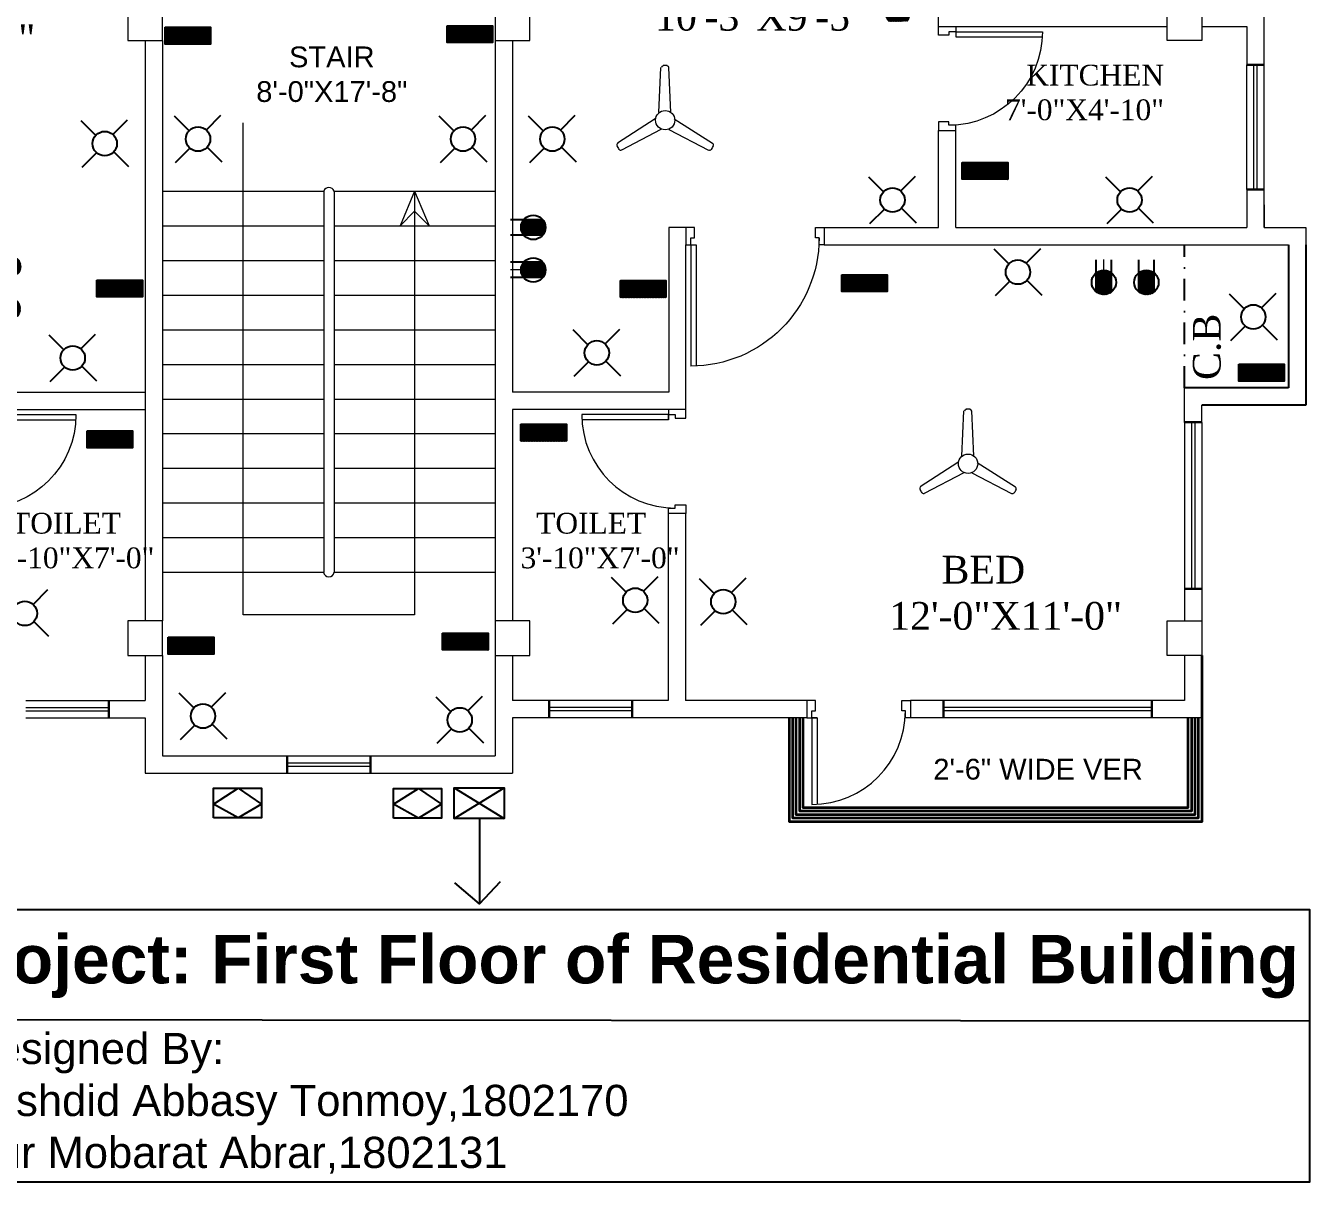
# Model space of a CAD drawing. Header units: inches. Extents: x 1592 to 2160, y 667 to 1214.
# Drawn here: x 1788.9 to 2159.5, y 667.2 to 1001 of the extents above; entities that cross this region are included whole.
import ezdxf

# ---------------------------------------------------------------- set-up
doc = ezdxf.new("R2010")
doc.units = ezdxf.units.IN
doc.header["$MEASUREMENT"] = 0
doc.linetypes.add('DASHDOT2', pattern=[0.5, 0.25, -0.125, 0, -0.125])
for name, color, linetype, lineweight in [('0.3', 193, 'Continuous', 30), ('DOOR', 252, 'Continuous', 15), ('FIXT', 1, 'Continuous', 9), ('illustr-TOILET FIXTURE', 204, 'Continuous', 9), ('sajib', 140, 'Continuous', 30), ('WALL', 253, 'Continuous', 35)]:
    doc.layers.add(name, color=color, linetype=linetype, lineweight=lineweight)
for name, color, linetype in [('2-Text', 7, 'Continuous'), ('Electrical', 130, 'Continuous'), ('PDF_0', 7, 'Continuous'), ('PDF_dim', 4, 'Continuous'), ('PDF_Text', 7, 'Continuous')]:
    doc.layers.add(name, color=color, linetype=linetype)
doc.layers.add('Ver', color=7, linetype='Continuous', lineweight=9, true_color=0x2618ec)
doc.styles.add('h6', font='arial.ttf', dxfattribs={"height": 6})
doc.styles.add('PDF Arial', font='arial.ttf')
doc.styles.add('PDF Arial Bold', font='arialbd.ttf')
doc.styles.add('RS4', font='sylfaen.ttf', dxfattribs={"height": 12})

# ---------------------------------------------------------------- blocks, each defined once
blk = doc.blocks.new('RTRTR')
at = {"layer": 'DOOR'}
for p, q in [((-723.21, 2222.65), (-723.21, 2247.61)), ((-721.71, 2222.65), (-721.71, 2247.65)), ((-721.71, 2222.65), (-723.21, 2222.65))]:
    blk.add_line(p, q, dxfattribs=at)
for points in [[(-750.21, 2222.65), (-748.71, 2222.65), (-748.71, 2220.65), (-747.71, 2220.65), (-747.71, 2217.65), (-750.21, 2217.65)], [(-720.21, 2222.65), (-721.71, 2222.65), (-721.71, 2220.65), (-722.71, 2220.65), (-722.71, 2217.65), (-720.21, 2217.65)]]:
    blk.add_lwpolyline(points, close=True, dxfattribs=at)
blk.add_arc((-721.71, 2220.65), 27, 90, 180, dxfattribs=at)
blk = doc.blocks.new('GDFGD')
at = {"layer": 'DOOR'}
for p, q in [((-3036.95, 2150.78), (-3036.95, 2185.78)), ((-3035.45, 2150.78), (-3035.45, 2185.75)), ((-3036.95, 2150.78), (-3035.45, 2150.78))]:
    blk.add_line(p, q, dxfattribs=at)
for points in [[(-3038.45, 2150.78), (-3036.95, 2150.78), (-3036.95, 2148.78), (-3035.95, 2148.78), (-3035.95, 2145.78), (-3038.45, 2145.78)], [(-2998.45, 2150.78), (-2999.95, 2150.78), (-2999.95, 2148.78), (-3000.95, 2148.78), (-3000.95, 2145.78), (-2998.45, 2145.78)]]:
    blk.add_lwpolyline(points, close=True, dxfattribs=at)
blk.add_arc((-3036.95, 2148.78), 37, 0, 90, dxfattribs=at)
blk = doc.blocks.new('*U77')
at = {"layer": 'Electrical'}
blk.add_line((-2.12, -2.12), (2.12, 2.12), dxfattribs=at)
blk = doc.blocks.new('*U78')
at = {"layer": 'Electrical', "color": 0, "linetype": 'ByBlock', "lineweight": -2, "transparency": 16777216}
for p, rotation in [((326.73, 527.13), 90.00000000000001), ((326.98, 517.91), 180), ((336.2, 518.17), 270)]:
    blk.add_blockref('*U77', p, dxfattribs=dict(at, rotation=rotation))
blk.add_blockref('*U77', (335.94, 527.38), dxfattribs=at)
blk = doc.blocks.new('*U79')
at = {"layer": 'Electrical'}
blk.add_line((-2.12, -2.12), (2.12, 2.12), dxfattribs=at)
blk = doc.blocks.new('*U80')
at = {"layer": 'Electrical', "color": 0, "linetype": 'ByBlock', "lineweight": -2, "transparency": 16777216}
for p, rotation in [((326.73, 527.13), 90.00000000000001), ((326.98, 517.91), 180), ((336.2, 518.17), 270)]:
    blk.add_blockref('*U79', p, dxfattribs=dict(at, rotation=rotation))
blk.add_blockref('*U79', (335.94, 527.38), dxfattribs=at)
blk = doc.blocks.new('*U81')
at = {"layer": 'Electrical'}
blk.add_line((-2.12, -2.12), (2.12, 2.12), dxfattribs=at)
blk = doc.blocks.new('*U82')
at = {"layer": 'Electrical', "color": 0, "linetype": 'ByBlock', "lineweight": -2, "transparency": 16777216}
for p, rotation in [((326.73, 527.13), 90.00000000000001), ((326.98, 517.91), 180), ((336.2, 518.17), 270)]:
    blk.add_blockref('*U81', p, dxfattribs=dict(at, rotation=rotation))
blk.add_blockref('*U81', (335.94, 527.38), dxfattribs=at)
blk = doc.blocks.new('*U83')
at = {"layer": 'Electrical'}
blk.add_line((-2.12, -2.12), (2.12, 2.12), dxfattribs=at)
blk = doc.blocks.new('*U84')
at = {"layer": 'Electrical', "color": 0, "linetype": 'ByBlock', "lineweight": -2, "transparency": 16777216}
for p, rotation in [((326.73, 527.13), 90.00000000000001), ((326.98, 517.91), 180), ((336.2, 518.17), 270)]:
    blk.add_blockref('*U83', p, dxfattribs=dict(at, rotation=rotation))
blk.add_blockref('*U83', (335.94, 527.38), dxfattribs=at)
blk = doc.blocks.new('*U85')
at = {"layer": 'Electrical'}
blk.add_line((-2.12, -2.12), (2.12, 2.12), dxfattribs=at)
blk = doc.blocks.new('*U86')
at = {"layer": 'Electrical', "color": 0, "linetype": 'ByBlock', "lineweight": -2, "transparency": 16777216}
for p, rotation in [((326.73, 527.13), 90.00000000000001), ((326.98, 517.91), 180), ((336.2, 518.17), 270)]:
    blk.add_blockref('*U85', p, dxfattribs=dict(at, rotation=rotation))
blk.add_blockref('*U85', (335.94, 527.38), dxfattribs=at)
blk = doc.blocks.new('*U87')
at = {"layer": 'Electrical'}
blk.add_line((-2.12, -2.12), (2.12, 2.12), dxfattribs=at)
blk = doc.blocks.new('*U88')
at = {"layer": 'Electrical', "color": 0, "linetype": 'ByBlock', "lineweight": -2, "transparency": 16777216}
for p, rotation in [((326.73, 527.13), 90.00000000000001), ((326.98, 517.91), 180), ((336.2, 518.17), 270)]:
    blk.add_blockref('*U87', p, dxfattribs=dict(at, rotation=rotation))
blk.add_blockref('*U87', (335.94, 527.38), dxfattribs=at)
blk = doc.blocks.new('*U89')
at = {"layer": 'Electrical'}
blk.add_line((-2.12, -2.12), (2.12, 2.12), dxfattribs=at)
blk = doc.blocks.new('*U90')
at = {"layer": 'Electrical', "color": 0, "linetype": 'ByBlock', "lineweight": -2, "transparency": 16777216}
for p, rotation in [((326.73, 527.13), 90.00000000000001), ((326.98, 517.91), 180), ((336.2, 518.17), 270)]:
    blk.add_blockref('*U89', p, dxfattribs=dict(at, rotation=rotation))
blk.add_blockref('*U89', (335.94, 527.38), dxfattribs=at)
blk = doc.blocks.new('*U93')
at = {"layer": 'Electrical'}
blk.add_line((-2.12, -2.12), (2.12, 2.12), dxfattribs=at)
blk = doc.blocks.new('*U94')
at = {"layer": 'Electrical', "color": 0, "linetype": 'ByBlock', "lineweight": -2, "transparency": 16777216}
for p, rotation in [((326.73, 527.13), 90.00000000000001), ((326.98, 517.91), 180), ((336.2, 518.17), 270)]:
    blk.add_blockref('*U93', p, dxfattribs=dict(at, rotation=rotation))
blk.add_blockref('*U93', (335.94, 527.38), dxfattribs=at)
blk = doc.blocks.new('*U95')
at = {"layer": 'Electrical'}
blk.add_line((-2.12, -2.12), (2.12, 2.12), dxfattribs=at)
blk = doc.blocks.new('*U96')
at = {"layer": 'Electrical', "color": 0, "linetype": 'ByBlock', "lineweight": -2, "transparency": 16777216}
for p, rotation in [((326.73, 527.13), 90.00000000000001), ((326.98, 517.91), 180), ((336.2, 518.17), 270)]:
    blk.add_blockref('*U95', p, dxfattribs=dict(at, rotation=rotation))
blk.add_blockref('*U95', (335.94, 527.38), dxfattribs=at)
blk = doc.blocks.new('*U97')
at = {"layer": 'Electrical'}
blk.add_line((-2.12, -2.12), (2.12, 2.12), dxfattribs=at)
blk = doc.blocks.new('*U98')
at = {"layer": 'Electrical', "color": 0, "linetype": 'ByBlock', "lineweight": -2, "transparency": 16777216}
for p, rotation in [((326.73, 527.13), 90.00000000000001), ((326.98, 517.91), 180), ((336.2, 518.17), 270)]:
    blk.add_blockref('*U97', p, dxfattribs=dict(at, rotation=rotation))
blk.add_blockref('*U97', (335.94, 527.38), dxfattribs=at)
blk = doc.blocks.new('*U99')
at = {"layer": 'Electrical'}
blk.add_line((-2.12, -2.12), (2.12, 2.12), dxfattribs=at)
blk = doc.blocks.new('*U100')
at = {"layer": 'Electrical', "color": 0, "linetype": 'ByBlock', "lineweight": -2, "transparency": 16777216}
for p, rotation in [((326.73, 527.13), 90.00000000000001), ((326.98, 517.91), 180), ((336.2, 518.17), 270)]:
    blk.add_blockref('*U99', p, dxfattribs=dict(at, rotation=rotation))
blk.add_blockref('*U99', (335.94, 527.38), dxfattribs=at)
blk = doc.blocks.new('*U117')
at = {"layer": 'Electrical'}
blk.add_line((-2.12, -2.12), (2.12, 2.12), dxfattribs=at)
blk = doc.blocks.new('*U118')
at = {"layer": 'Electrical', "color": 0, "linetype": 'ByBlock', "lineweight": -2, "transparency": 16777216}
for p, rotation in [((326.73, 527.13), 90.00000000000001), ((326.98, 517.91), 180), ((336.2, 518.17), 270)]:
    blk.add_blockref('*U117', p, dxfattribs=dict(at, rotation=rotation))
blk.add_blockref('*U117', (335.94, 527.38), dxfattribs=at)
blk = doc.blocks.new('*U119')
at = {"layer": 'Electrical'}
blk.add_line((-2.12, -2.12), (2.12, 2.12), dxfattribs=at)
blk = doc.blocks.new('*U120')
at = {"layer": 'Electrical', "color": 0, "linetype": 'ByBlock', "lineweight": -2, "transparency": 16777216}
for p, rotation in [((326.73, 527.13), 90.00000000000001), ((326.98, 517.91), 180), ((336.2, 518.17), 270)]:
    blk.add_blockref('*U119', p, dxfattribs=dict(at, rotation=rotation))
blk.add_blockref('*U119', (335.94, 527.38), dxfattribs=at)
blk = doc.blocks.new('*U121')
at = {"layer": 'Electrical'}
blk.add_line((-2.12, -2.12), (2.12, 2.12), dxfattribs=at)
blk = doc.blocks.new('*U122')
at = {"layer": 'Electrical', "color": 0, "linetype": 'ByBlock', "lineweight": -2, "transparency": 16777216}
for p, rotation in [((326.73, 527.13), 90.00000000000001), ((326.98, 517.91), 180), ((336.2, 518.17), 270)]:
    blk.add_blockref('*U121', p, dxfattribs=dict(at, rotation=rotation))
blk.add_blockref('*U121', (335.94, 527.38), dxfattribs=at)
blk = doc.blocks.new('*U123')
at = {"layer": 'Electrical'}
blk.add_line((-2.12, -2.12), (2.12, 2.12), dxfattribs=at)
blk = doc.blocks.new('*U124')
at = {"layer": 'Electrical', "color": 0, "linetype": 'ByBlock', "lineweight": -2, "transparency": 16777216}
for p, rotation in [((326.73, 527.13), 90.00000000000001), ((326.98, 517.91), 180), ((336.2, 518.17), 270)]:
    blk.add_blockref('*U123', p, dxfattribs=dict(at, rotation=rotation))
blk.add_blockref('*U123', (335.94, 527.38), dxfattribs=at)

msp = doc.modelspace()

# ---------------------------------------------------------------- hatches: boundary and pattern name
at = {"layer": 'Electrical'}
h = msp.add_hatch(dxfattribs=at)
h.set_pattern_fill('ANSI31', color=256)
h.paths.add_polyline_path([(1720.04, 1204.68, 0.172491), (1717.82, 1205.47), (1717.82, 1198.43, 0.172491), (1720.04, 1199.22)])
h.paths.add_polyline_path([(1717.82, 1205.47, 0.172491), (1715.6, 1204.68), (1715.6, 1199.22, 0.172491), (1717.82, 1198.43)])
h.paths.add_polyline_path([(1732.32, 1204.68, 0.35556), (1727.88, 1204.68), (1727.88, 1199.22, 0.35556), (1732.32, 1199.22)])
h.paths.add_polyline_path([(1709.02, 1013.88), (1703.56, 1013.89, 0.172491), (1702.76, 1011.67), (1709.8, 1011.66, 0.172491)])
h.paths.add_polyline_path([(1709.8, 1011.66), (1702.76, 1011.67, 0.172491), (1703.55, 1009.45), (1709.01, 1009.44, 0.172491)])
h.paths.add_polyline_path([(1709.04, 1026.16), (1703.58, 1026.17, 0.172942), (1702.79, 1023.94, 0.172039), (1703.57, 1021.72), (1709.03, 1021.71, 0.172942), (1709.82, 1023.94, 0.172039)])
h.paths.add_polyline_path([(1635.4, 930.46, 0.172491), (1633.18, 929.67), (1633.18, 924.21, 0.172491), (1635.4, 923.42)])
h.paths.add_polyline_path([(1637.62, 929.67, 0.172491), (1635.4, 930.46), (1635.4, 923.42, 0.172491), (1637.62, 924.21)])
h.paths.add_polyline_path([(1649.9, 929.67, 0.35556), (1645.46, 929.67), (1645.46, 924.21, 0.35556), (1649.9, 924.21)])
h.paths.add_polyline_path([(1763.9, 1128.32, 0.005822), (1763.9, 1128.4), (1756.86, 1128.24, 0.172491), (1757.7, 1126.04), (1763.16, 1126.16, 0.166501)])
h.paths.add_polyline_path([(1756.86, 1128.32, 0.005822), (1756.86, 1128.24), (1763.9, 1128.4, 0.988423)])
h.paths.add_polyline_path([(1762.77, 1142.88), (1757.31, 1142.75, 0.166501), (1756.57, 1140.6, 0.178492), (1757.42, 1138.31), (1762.87, 1138.44, 0.166501), (1763.61, 1140.6, 0.178492)])
h.paths.add_polyline_path([(1872.1, 1124.2), (1866.65, 1124.2, 0.172657), (1865.85, 1121.98, 0.172325), (1866.64, 1119.76), (1872.1, 1119.76, 0.172657), (1872.89, 1121.98, 0.172325)])
h.paths.add_polyline_path([(1872.9, 1134.26), (1865.86, 1134.26, 0.172491), (1866.65, 1132.04), (1872.11, 1132.04, 0.172491)])
h.paths.add_polyline_path([(1872.11, 1136.48), (1866.65, 1136.48, 0.172491), (1865.86, 1134.26), (1872.9, 1134.26, 0.172491)])
h.paths.add_polyline_path([(1676.52, 950.7, 0.35556), (1672.08, 950.7), (1672.07, 945.25, 0.35556), (1676.51, 945.24)])
h.paths.add_polyline_path([(1686.58, 951.48, 0.172491), (1684.36, 950.69), (1684.35, 945.23, 0.172491), (1686.57, 944.44)])
h.paths.add_polyline_path([(1688.8, 950.69, 0.172491), (1686.58, 951.48), (1686.57, 944.44, 0.172491), (1688.79, 945.23)])
h.paths.add_polyline_path([(1787.47, 919.36), (1780.44, 919.43, 0.172491), (1781.21, 917.2), (1786.66, 917.14, 0.172491)])
h.paths.add_polyline_path([(1786.71, 921.59), (1781.25, 921.64, 0.172491), (1780.44, 919.43), (1787.47, 919.36, 0.172491)])
h.paths.add_polyline_path([(1787.59, 931.67, 0.169964), (1786.83, 933.86), (1781.37, 933.92, 0.175019), (1780.56, 931.67, 0.169964), (1781.33, 929.48), (1786.78, 929.42, 0.175019)])
h.paths.add_polyline_path([(2114.7, 929.67, 0.35556), (2110.26, 929.67), (2110.26, 924.21, 0.35556), (2114.7, 924.21)])
h.paths.add_polyline_path([(2102.42, 929.67, 0.172491), (2100.2, 930.46), (2100.2, 923.42, 0.172491), (2102.42, 924.21)])
h.paths.add_polyline_path([(2100.2, 930.46, 0.172491), (2097.98, 929.67), (2097.98, 924.21, 0.172491), (2100.2, 923.42)])
h.paths.add_polyline_path([(1938.97, 930.52), (1931.94, 930.52, 0.172491), (1932.73, 928.3), (1938.19, 928.3, 0.172491)])
h.paths.add_polyline_path([(1938.19, 932.74), (1932.73, 932.74, 0.172491), (1931.94, 930.52), (1938.97, 930.52, 0.172491)])
h.paths.add_polyline_path([(1938.97, 942.8, 0.172491), (1938.19, 945.02), (1932.73, 945.02, 0.172491), (1931.94, 942.8, 0.172491), (1932.73, 940.58), (1938.19, 940.58, 0.172491)])
h.paths.add_polyline_path([(2044.24, 1004.57, 0.179107), (2043.39, 1006.86), (2037.94, 1006.72, 0.165889), (2037.2, 1004.57, 0.179107), (2038.05, 1002.28), (2043.5, 1002.42, 0.165889)])
h.paths.add_polyline_path([(2043.92, 1016.85, 0.006418), (2043.92, 1016.94), (2036.89, 1016.76, 0.172491), (2037.73, 1014.56), (2043.19, 1014.7, 0.165889)])
h.paths.add_polyline_path([(2043.08, 1019.14), (2037.62, 1019, 0.165889), (2036.89, 1016.85, 0.006418), (2036.89, 1016.76), (2043.92, 1016.94, 0.172491)])
h.paths.add_polyline_path([(2101.29, 1207.19, 0.172491), (2099.07, 1206.4), (2099.07, 1200.94, 0.172491), (2101.29, 1200.15)])
h.paths.add_polyline_path([(2103.51, 1206.4, 0.172491), (2101.29, 1207.19), (2101.29, 1200.15, 0.172491), (2103.51, 1200.94)])
h.paths.add_polyline_path([(2115.79, 1206.4, 0.35556), (2111.35, 1206.4), (2111.35, 1200.94, 0.35556), (2115.79, 1200.94)])
h = msp.add_hatch(dxfattribs=at)
h.set_pattern_fill('ANSI31', color=256)
h.set_pattern_definition([(45, (150.02957, -65.63126), (-0.088388348, 0.088388348), [])])
h.paths.add_polyline_path([(1842.33, 1000.56), (1829.19, 1000.56), (1829.19, 995.71), (1842.33, 995.71)])
h = msp.add_hatch(dxfattribs=at)
h.set_pattern_fill('ANSI31', color=256)
h.set_pattern_definition([(45, (231.42986, -65.19638), (-0.088388348, 0.088388348), [])])
h.paths.add_polyline_path([(1923.73, 1000.99), (1910.59, 1000.99), (1910.59, 996.14), (1923.73, 996.14)])
h = msp.add_hatch(dxfattribs=at)
h.set_pattern_fill('ANSI31', color=256)
h.set_pattern_definition([(45, (380.13119, -104.63006), (-0.088388348, 0.088388348), [])])
h.paths.add_polyline_path([(2072.43, 961.56), (2059.29, 961.56), (2059.29, 956.71), (2072.43, 956.71)])
h = msp.add_hatch(dxfattribs=at)
h.set_pattern_fill('ANSI31', color=256)
h.set_pattern_definition([(45, (130.32389, -138.57858), (-0.088388348, 0.088388348), [])])
h.paths.add_polyline_path([(1822.63, 927.61), (1809.48, 927.61), (1809.48, 922.76), (1822.63, 922.76)])
h = msp.add_hatch(dxfattribs=at)
h.set_pattern_fill('ANSI31', color=256)
h.set_pattern_definition([(45, (281.46807, -138.72446), (-0.088388348, 0.088388348), [])])
h.paths.add_polyline_path([(1973.77, 927.47), (1960.63, 927.47), (1960.63, 922.61), (1973.77, 922.61)])
h = msp.add_hatch(dxfattribs=at)
h.set_pattern_fill('ANSI31', color=256)
h.set_pattern_definition([(45, (345.36387, -137.06251), (-0.088388348, 0.088388348), [])])
h.paths.add_polyline_path([(2037.67, 929.13), (2024.52, 929.13), (2024.52, 924.28), (2037.67, 924.28)])
h = msp.add_hatch(dxfattribs=at)
h.set_pattern_fill('ANSI31', color=256)
h.set_pattern_definition([(45, (459.94907, -162.91697), (-0.088388348, 0.088388348), [])])
h.paths.add_polyline_path([(2152.25, 903.27), (2139.11, 903.27), (2139.11, 898.42), (2152.25, 898.42)])
h = msp.add_hatch(dxfattribs=at)
h.set_pattern_fill('ANSI31', color=256)
h.set_pattern_definition([(45, (252.7519, -180.19455), (-0.088388348, 0.088388348), [])])
h.paths.add_polyline_path([(1945.05, 886), (1931.91, 886), (1931.91, 881.14), (1945.05, 881.14)])
h = msp.add_hatch(dxfattribs=at)
h.set_pattern_fill('ANSI31', color=256)
h.set_pattern_definition([(45, (127.50838, -182.1579), (-0.088388348, 0.088388348), [])])
h.paths.add_polyline_path([(1819.81, 884.03), (1806.67, 884.03), (1806.67, 879.18), (1819.81, 879.18)])
h = msp.add_hatch(dxfattribs=at)
h.set_pattern_fill('ANSI31', color=256)
h.set_pattern_definition([(45, (150.92321, -241.708), (-0.088388348, 0.088388348), [])])
h.paths.add_polyline_path([(1843.22, 824.48), (1830.08, 824.48), (1830.08, 819.63), (1843.22, 819.63)])
h = msp.add_hatch(dxfattribs=at)
h.set_pattern_fill('ANSI31', color=256)
h.set_pattern_definition([(45, (230.10464, -240.48266), (-0.088388348, 0.088388348), [])])
h.paths.add_polyline_path([(1922.41, 825.71), (1909.27, 825.71), (1909.27, 820.86), (1922.41, 820.86)])

# ---------------------------------------------------------------- linework, layer by layer
for p, q in [((1938.19, 945.02), (1928.93, 945.02)), ((1938.19, 940.58), (1928.93, 940.58)), ((1938.19, 932.74), (1928.93, 932.74)), ((2097.98, 924.21), (2097.98, 933.46)), ((2102.42, 924.21), (2102.42, 933.46)), ((2110.26, 924.21), (2110.26, 933.46)), ((2114.7, 924.21), (2114.7, 933.46)), ((1938.19, 928.3), (1928.93, 928.3))]:
    msp.add_line(p, q, dxfattribs=at)
for points in [[(1829.19, 1000.57), (1842.33, 1000.57), (1842.33, 995.71), (1829.19, 995.71)], [(1910.59, 1001), (1923.73, 1001), (1923.73, 996.15), (1910.59, 996.15)], [(2059.29, 961.57), (2072.43, 961.57), (2072.43, 956.72), (2059.29, 956.72)], [(1809.49, 927.62), (1822.63, 927.62), (1822.63, 922.77), (1809.49, 922.77)], [(1960.63, 927.47), (1973.77, 927.47), (1973.77, 922.62), (1960.63, 922.62)], [(2024.53, 929.14), (2037.67, 929.14), (2037.67, 924.28), (2024.53, 924.28)], [(2139.11, 903.28), (2152.25, 903.28), (2152.25, 898.43), (2139.11, 898.43)], [(1931.91, 886), (1945.05, 886), (1945.05, 881.15), (1931.91, 881.15)], [(1806.67, 884.04), (1819.81, 884.04), (1819.81, 879.19), (1806.67, 879.19)], [(1830.08, 824.49), (1843.23, 824.49), (1843.23, 819.64), (1830.08, 819.64)], [(1909.27, 825.71), (1922.41, 825.71), (1922.41, 820.86), (1909.27, 820.86)]]:
    msp.add_lwpolyline(points, close=True, dxfattribs=at)
for centre in [(1838.7, 968.3), (1915.19, 968.3), (1940.97, 968.3), (1811.76, 966.99), (2039.18, 950.7), (2107.61, 950.7), (1935.46, 942.8), (1935.46, 930.52), (2075.38, 929.89), (2100.2, 926.94), (2112.48, 926.94), (2143.35, 916.96), (1802.53, 905.11), (1953.82, 906.59), (1964.9, 835.18), (1990.31, 834.77), (1788.69, 831.38), (1840.11, 801.75), (1914.25, 800.65)]:
    msp.add_circle(centre, 3.52, dxfattribs=at)
at = {"layer": 'FIXT'}
for p, q in [((1938.97, 930.52), (1928.88, 930.52)), ((2100.2, 923.42), (2100.2, 933.52))]:
    msp.add_line(p, q, dxfattribs=at)
at = {"layer": 'illustr-TOILET FIXTURE', "linetype": 'ByBlock'}
for p, q in [((2141.46, 953.77), (2141.46, 989.77)), ((2141.46, 953.77), (2141.46, 989.77)), ((2143.46, 953.77), (2143.46, 989.77)), ((2143.46, 953.77), (2143.46, 989.77)), ((2144.46, 953.77), (2144.46, 989.77)), ((2144.46, 953.77), (2144.46, 989.77)), ((2146.46, 953.77), (2146.46, 989.77)), ((2146.46, 953.77), (2146.46, 989.77)), ((2123.46, 886.52), (2123.46, 838.52)), ((2123.46, 886.52), (2123.46, 838.52)), ((2125.46, 886.52), (2125.46, 838.52)), ((2125.46, 886.52), (2125.46, 838.52)), ((2126.46, 886.52), (2126.46, 838.52)), ((2126.46, 886.52), (2126.46, 838.52)), ((2128.46, 886.52), (2128.46, 838.52)), ((2128.46, 886.52), (2128.46, 838.52)), ((1788.96, 806.27), (1812.96, 806.27)), ((1788.96, 806.27), (1812.96, 806.27)), ((1788.96, 804.27), (1812.96, 804.27)), ((1788.96, 804.27), (1812.96, 804.27)), ((1963.96, 806.27), (1939.96, 806.27)), ((1963.96, 806.27), (1939.96, 806.27)), ((1963.96, 804.27), (1939.96, 804.27)), ((1963.96, 804.27), (1939.96, 804.27)), ((2113.94, 806.27), (2053.94, 806.27)), ((2113.94, 806.27), (2053.94, 806.27)), ((2113.94, 804.27), (2053.94, 804.27)), ((2113.94, 804.27), (2053.94, 804.27)), ((1788.96, 803.27), (1812.96, 803.27)), ((1788.96, 803.27), (1812.96, 803.27)), ((1788.96, 801.27), (1812.96, 801.27)), ((1788.96, 801.27), (1812.96, 801.27)), ((1963.96, 803.27), (1939.96, 803.27)), ((1963.96, 803.27), (1939.96, 803.27)), ((1963.96, 801.27), (1939.96, 801.27)), ((1963.96, 801.27), (1939.96, 801.27)), ((2113.94, 803.27), (2053.94, 803.27)), ((2113.94, 803.27), (2053.94, 803.27)), ((2113.94, 801.27), (2053.94, 801.27)), ((2113.94, 801.27), (2053.94, 801.27)), ((1864.46, 790.27), (1888.46, 790.27)), ((1864.46, 790.27), (1888.46, 790.27)), ((1864.46, 788.27), (1888.46, 788.27)), ((1864.46, 788.27), (1888.46, 788.27)), ((1864.46, 787.27), (1888.46, 787.27)), ((1864.46, 787.27), (1888.46, 787.27)), ((1864.46, 785.27), (1888.46, 785.27)), ((1864.46, 785.27), (1888.46, 785.27))]:
    msp.add_line(p, q, dxfattribs=at)
at = {"layer": 'PDF_0', "lineweight": 25}
for points in [[(1843.12, 772.37), (1843.12, 780.95), (1856.98, 780.95), (1856.98, 772.37)], [(1850.27, 772.37), (1843.12, 776.37), (1850.27, 780.95), (1856.98, 776.37)], [(1895.14, 772.32), (1895.14, 780.89), (1909, 780.89), (1909, 772.32)], [(1902.29, 772.32), (1895.14, 776.32), (1902.29, 780.89), (1909, 776.32)], [(1756.38, 745.95), (2159.51, 745.95), (2159.51, 667.18), (1756.38, 667.18)]]:
    msp.add_lwpolyline(points, close=True, dxfattribs=at)
for points in [[(1912.68, 781.03), (1927.11, 772.17), (1912.68, 772.17), (1912.68, 781.03), (1927.11, 781.03), (1927.11, 772.17)], [(1912.68, 772.17), (1927.11, 781.03)], [(1919.96, 772.32), (1919.96, 747.6), (1925.97, 754.03)], [(1919.96, 747.6), (1912.82, 753.6)], [(2159.51, 713.68), (1756.38, 714.09)]]:
    msp.add_lwpolyline(points, dxfattribs=at)
at = {"layer": 'PDF_dim', "lineweight": 18}
for points in [[(1971.76, 975.96), (1972.33, 988.96)], [(1975.19, 975.96), (1974.62, 988.96)], [(1970.62, 974.1), (1959.76, 967.1)], [(1972.33, 971.1), (1960.9, 965.1)], [(1974.62, 971.1), (1986.05, 965.1)], [(1976.19, 974.1), (1987.19, 967.1)], [(2059.21, 876.81), (2059.78, 889.81)], [(2062.64, 876.81), (2062.06, 889.81)], [(2058.06, 874.95), (2047.2, 867.95)], [(2063.64, 874.95), (2074.64, 867.95)], [(2059.78, 871.95), (2048.35, 865.95)], [(2062.06, 871.95), (2073.49, 865.95)]]:
    msp.add_lwpolyline(points, dxfattribs=at)
for centre in [(1973.55, 973.75), (2060.99, 874.6)]:
    msp.add_circle(centre, 2.79, dxfattribs=at)
for centre, radius, start, end in [((1973.55, 973.75), 15.79, 87.7974, 92.2026), ((1972.98, 988.89), 0.5, 92.2027, 177.6051), ((1974.12, 988.89), 0.5, 2.3949, 87.7973), ((1973.55, 973.75), 15.79, 207.7956, 212.2062), ((1960.12, 966.6), 0.5, 122.3931, 207.7955), ((1960.69, 965.6), 0.5, 212.2064, 297.6086), ((1986.41, 965.6), 0.5, 242.3914, 327.7936), ((1973.55, 973.75), 15.79, 327.7938, 332.2044), ((1986.98, 966.6), 0.5, 332.2045, 57.6069), ((2060.42, 889.74), 0.5, 92.2027, 177.6051), ((2060.99, 874.59), 15.79, 87.7974, 92.2026), ((2061.56, 889.74), 0.5, 2.3949, 87.7973), ((2060.99, 874.6), 15.79, 207.7956, 212.2062), ((2047.56, 867.45), 0.5, 122.3931, 207.7955), ((2060.99, 874.6), 15.79, 327.7938, 332.2044), ((2074.42, 867.45), 0.5, 332.2045, 57.6069), ((2048.13, 866.45), 0.5, 212.2064, 297.6086), ((2073.85, 866.45), 0.5, 242.3914, 327.7936)]:
    msp.add_arc(centre, radius, start, end, dxfattribs=at)
at = {"layer": 'sajib', "ltscale": 25}
for p, q in [((2146.46, 989.77), (2141.46, 989.77)), ((2141.46, 989.77), (2146.46, 989.77)), ((2141.46, 953.71), (2146.46, 953.71)), ((2146.46, 953.71), (2141.46, 953.71)), ((2123.46, 886.58), (2128.46, 886.58)), ((2128.46, 886.58), (2123.46, 886.58)), ((2128.46, 838.52), (2123.46, 838.52)), ((2123.46, 838.52), (2128.46, 838.52)), ((1812.96, 801.27), (1812.96, 806.27)), ((1812.96, 806.27), (1812.96, 801.27)), ((1940.03, 801.27), (1940.03, 806.27)), ((1964.03, 806.27), (1964.03, 801.27)), ((1964.03, 801.27), (1964.03, 806.27)), ((2053.94, 801.27), (2053.94, 806.27)), ((2053.94, 806.27), (2053.94, 801.27)), ((2114, 806.27), (2114, 801.27)), ((2114, 801.27), (2114, 806.27)), ((1864.4, 790.27), (1864.4, 785.27)), ((1864.4, 785.27), (1864.4, 790.27)), ((1888.46, 785.27), (1888.46, 790.27)), ((1888.46, 790.27), (1888.46, 785.27))]:
    msp.add_line(p, q, dxfattribs=at)
at = {"layer": 'Ver', "ltscale": 25}
for p, q in [((2146.46, 989.77), (2146.46, 1018.21)), ((2052.46, 1000.77), (2052.46, 1008.27)), ((2057.46, 1000.77), (2118.46, 1000.77)), ((2128.46, 1000.77), (2141.46, 1000.77)), ((2141.46, 1000.77), (2141.46, 989.77)), ((1823.46, 996.77), (1823.46, 895.27)), ((1828.46, 996.77), (1828.46, 829.27)), ((1924.46, 996.77), (1924.46, 829.27)), ((1929.46, 996.77), (1929.46, 895.27)), ((2052.46, 942.77), (2052.46, 970.77)), ((2057.46, 942.77), (2057.46, 970.77)), ((2141.46, 959.27), (2141.46, 959.27)), ((2141.46, 953.71), (2141.46, 942.77)), ((2146.46, 942.77), (2146.46, 953.71)), ((2141.46, 949.27), (2141.46, 942.77)), ((2146.46, 949.27), (2146.46, 942.77)), ((2146.46, 949.27), (2146.46, 942.77)), ((1974.57, 942.77), (1974.57, 895.27)), ((1979.46, 942.77), (1974.57, 942.77)), ((2019.46, 942.77), (2052.46, 942.77)), ((2057.46, 942.77), (2141.46, 942.77)), ((2146.46, 942.77), (2158.46, 942.77)), ((2158.46, 942.77), (2158.46, 937.77)), ((1979.46, 937.77), (1979.46, 890.27)), ((2019.46, 937.77), (2153.46, 937.77)), ((1778.35, 895.27), (1823.46, 895.27)), ((1823.46, 895.27), (1823.46, 829.27)), ((1974.57, 895.27), (1929.46, 895.27)), ((2123.46, 886.52), (2123.46, 896.52)), ((1778.46, 890.27), (1823.46, 890.27)), ((1929.46, 890.27), (1929.46, 829.27)), ((1974.46, 890.27), (1929.46, 890.27)), ((2128.46, 886.58), (2128.46, 891.52)), ((1974.46, 888.77), (1974.46, 887.27)), ((1974.46, 861.84), (1974.46, 861.77)), ((1974.46, 860.27), (1974.46, 806.27)), ((1979.46, 860.27), (1979.46, 806.27)), ((2123.46, 857.02), (2123.46, 857.02)), ((2123.46, 857.02), (2123.46, 857.02)), ((2123.46, 838.52), (2123.46, 829.27)), ((2128.46, 838.52), (2128.46, 829.27)), ((1823.46, 819.27), (1823.46, 806.27)), ((1828.46, 819.27), (1828.46, 790.27)), ((1924.46, 819.27), (1924.46, 790.27)), ((1929.46, 819.27), (1929.46, 806.27)), ((2123.46, 819.27), (2123.46, 811.27)), ((2123.46, 819.27), (2123.46, 806.27)), ((1812.96, 806.27), (1823.46, 806.27)), ((1940.03, 806.27), (1929.46, 806.27)), ((1974.46, 806.27), (1964.03, 806.27)), ((2014.41, 806.27), (1979.46, 806.27)), ((2053.94, 806.27), (2044.41, 806.27)), ((2072.44, 806.27), (2072.44, 806.27)), ((2123.46, 806.27), (2114, 806.27)), ((1812.96, 801.27), (1823.46, 801.27)), ((1823.46, 801.27), (1823.46, 785.27)), ((1929.46, 801.27), (1929.46, 785.27)), ((1940.03, 801.27), (1929.46, 801.27)), ((2009.41, 801.27), (1964.03, 801.27)), ((2009.41, 801.27), (1982.46, 801.27)), ((2014.41, 801.27), (2009.41, 801.27)), ((2017.41, 801.27), (2015.91, 801.27)), ((2042.91, 801.27), (2042.83, 801.27)), ((2053.94, 801.27), (2044.41, 801.27)), ((2128.46, 801.27), (2114, 801.27)), ((1828.46, 790.27), (1864.4, 790.27)), ((1888.46, 790.27), (1924.46, 790.27)), ((1823.46, 785.27), (1864.4, 785.27)), ((1888.46, 785.27), (1929.46, 785.27))]:
    msp.add_line(p, q, dxfattribs=at)
at = {"layer": 'Ver', "color": 1, "ltscale": 25}
for p, q in [((1851.71, 830.99), (1851.71, 972.95)), ((1874.96, 953.27), (1874.96, 843.27)), ((1877.96, 953.27), (1877.96, 843.27)), ((1901.21, 953.27), (1897.02, 943.27)), ((1901.21, 953.27), (1901.21, 830.99)), ((1901.21, 953.27), (1905.41, 943.27)), ((1897.02, 943.27), (1901.21, 947.53)), ((1905.41, 943.27), (1901.21, 947.53)), ((1901.21, 830.99), (1851.71, 830.99))]:
    msp.add_line(p, q, dxfattribs=at)
at = {"layer": 'Ver', "color": 143, "ltscale": 25, "true_color": 0x7aafdf}
for p, q in [((1828.46, 953.27), (1874.96, 953.27)), ((1877.96, 953.27), (1924.46, 953.27)), ((1828.46, 943.27), (1874.96, 943.27)), ((1877.96, 943.27), (1924.46, 943.27)), ((1828.46, 933.27), (1874.96, 933.27)), ((1877.96, 933.27), (1924.46, 933.27)), ((1828.46, 923.27), (1874.96, 923.27)), ((1877.96, 923.27), (1924.46, 923.27)), ((1828.46, 913.27), (1874.96, 913.27)), ((1877.96, 913.27), (1924.46, 913.27)), ((1828.46, 903.27), (1874.96, 903.27)), ((1877.96, 903.27), (1924.46, 903.27)), ((1828.46, 893.27), (1874.96, 893.27)), ((1877.96, 893.27), (1924.46, 893.27)), ((1828.46, 883.27), (1874.96, 883.27)), ((1877.96, 883.27), (1924.46, 883.27)), ((1828.46, 873.27), (1874.96, 873.27)), ((1877.96, 873.27), (1924.46, 873.27)), ((1828.46, 863.27), (1874.96, 863.27)), ((1877.96, 863.27), (1924.46, 863.27)), ((1828.46, 853.27), (1874.96, 853.27)), ((1877.96, 853.27), (1924.46, 853.27)), ((1828.46, 843.27), (1874.96, 843.27)), ((1877.96, 843.27), (1924.46, 843.27))]:
    msp.add_line(p, q, dxfattribs=at)
at = {"layer": 'Ver', "color": 0, "linetype": 'DASHDOT2', "lineweight": 25, "ltscale": 25}
msp.add_line((2123.46, 896.52), (2123.46, 937.77), dxfattribs=at)
at = {"layer": 'Ver', "lineweight": 25, "ltscale": 25}
for p, q in [((2153.46, 937.77), (2153.46, 896.52)), ((2158.46, 937.77), (2158.46, 891.52)), ((2153.46, 896.52), (2123.46, 896.52)), ((2158.46, 891.52), (2128.46, 891.52))]:
    msp.add_line(p, q, dxfattribs=at)
at = {"layer": 'Ver', "color": 1, "ltscale": 25}
for points in [[(1818.46, 996.77), (1828.46, 996.77), (1828.46, 1006.77), (1818.46, 1006.77)], [(1924.46, 996.77), (1934.46, 996.77), (1934.46, 1006.77), (1924.46, 1006.77)], [(2128.46, 996.77), (2118.46, 996.77), (2118.46, 1006.77), (2128.46, 1006.77)], [(1818.46, 819.27), (1828.46, 819.27), (1828.46, 829.27), (1818.46, 829.27)], [(1924.46, 819.27), (1934.46, 819.27), (1934.46, 829.27), (1924.46, 829.27)], [(2128.46, 819.27), (2118.46, 819.27), (2118.46, 829.27), (2128.46, 829.27)]]:
    msp.add_lwpolyline(points, close=True, dxfattribs=at)
for centre, radius, start, end in [((1876.46, 952.73), 1.59, 19.7373, 160.2627), ((1876.46, 843.43), 1.51, 186.1041, 353.8959)]:
    msp.add_arc(centre, radius, start, end, dxfattribs=at)
at = {"layer": 'WALL'}
msp.add_line((2128.46, 819.27), (2128.46, 771.27), dxfattribs=at)
for points in [[(2128.46, 801.27), (2128.46, 771.27), (2009.41, 771.27), (2009.41, 801.27)], [(2127.46, 801.27), (2127.46, 772.27), (2010.41, 772.27), (2010.41, 801.27)], [(2126.46, 801.27), (2126.46, 773.27), (2011.41, 773.27), (2011.41, 801.27)], [(2125.46, 801.27), (2125.46, 774.27), (2012.41, 774.27), (2012.41, 801.27)], [(2124.46, 801.27), (2124.46, 775.27), (2013.41, 775.27), (2013.41, 801.27)]]:
    msp.add_lwpolyline(points, dxfattribs=at)

# ---------------------------------------------------------------- block references
at = {"layer": 'Electrical'}
for name, p in [('*U124', (1507.24, 445.65)), ('*U122', (1583.73, 445.65)), ('*U90', (1609.51, 445.65)), ('*U94', (1480.3, 444.34)), ('*U88', (1707.72, 428.05)), ('*U78', (1776.15, 428.05)), ('*U80', (1743.92, 407.24)), ('*U100', (1811.89, 394.31)), ('*U96', (1471.07, 382.46)), ('*U86', (1622.36, 383.94)), ('*U84', (1633.44, 312.53)), ('*U82', (1658.85, 312.12)), ('*U98', (1457.23, 308.74)), ('*U120', (1508.65, 279.1)), ('*U118', (1582.78, 278))]:
    msp.add_blockref(name, p, dxfattribs=at)
at = {"layer": 'WALL', "color": 0, "xscale": -1}
for name, p, rotation in [('RTRTR', (-165.19, 1720.98), 270), ('GDFGD', (5017.92, 3088.55), 180), ('RTRTR', (-444.19, 1610.48), 270)]:
    msp.add_blockref(name, p, dxfattribs=dict(at, rotation=rotation))
at = {"layer": 'WALL', "color": 0}
for p, rotation in [((4197.12, 1610.48), 90), ((1294.2, 3023.92), 180)]:
    msp.add_blockref('RTRTR', p, dxfattribs=dict(at, rotation=rotation))

# ---------------------------------------------------------------- texts
at = {"layer": '0.3', "lineweight": -2, "insert": (2081.19, 789.42), "char_height": 6, "width": 106.7874, "attachment_point": 2, "style": 'h6'}
msp.add_mtext('2\'-6" WIDE VER', dxfattribs=at)
at = {"layer": '2-Text', "lineweight": -2, "ltscale": 25, "width": 139.4243, "style": 'RS4'}
for s, insert, char_height, attachment_point in [('   DINING\\P10\'-3"X9\'-5"', (1970.62, 1020.94), 8, 1), ('   DINING\\P10\'-3"X9\'-5"', (1730.52, 1014.71), 8, 1), ('  KITCHEN\\P7\'-0"X4\'-10"', (2117.57, 989.75), 6, 3), ('{\\fTimes New Roman|b0|i0|c0|p18;  TOILET\\P3\'-10"X7\'-0}"', (1780.19, 860.42), 6, 1), ('{\\fTimes New Roman|b0|i0|c0|p18;  TOILET\\P3\'-10"X7\'-0}"', (1931.8, 860.42), 6, 1), ('     BED\\P12\'-0"X11\'-0"', (2038.21, 848.01), 8, 1)]:
    msp.add_mtext(s, dxfattribs=dict(at, insert=insert, char_height=char_height, attachment_point=attachment_point))
at = {"layer": '2-Text', "lineweight": -2, "insert": (1877.31, 978.93), "char_height": 6, "width": 42.068, "attachment_point": 8, "style": 'h6'}
msp.add_mtext('STAIR\\P8\'-0"X17\'-8"', dxfattribs=at)
at = {"layer": '2-Text', "lineweight": -2, "ltscale": 25, "insert": (2134.07, 898.76), "char_height": 8, "attachment_point": 7, "rotation": 90, "style": 'RS4'}
msp.add_mtext_dynamic_manual_height_columns('C.B', width=36.0912, gutter_width=60, heights=[0], dxfattribs=at)
at = {"layer": 'PDF_Text', "attachment_point": 7}
for s, insert, char_height, style in [('{\\H0.87383x;Project: First Floor of Residential Building}  ', (1764.27, 720.29), 16.0214, 'PDF Arial Bold'), ('Designed By: \\PTashdid Abbasy Tonmoy,1802170 \\PNur Mobarat Abrar,1802131', (1771.5, 669.64), 8.9995, 'PDF Arial')]:
    msp.add_mtext(s, dxfattribs=dict(at, insert=insert, char_height=char_height, style=style))

doc.saveas('drawing.dxf')
